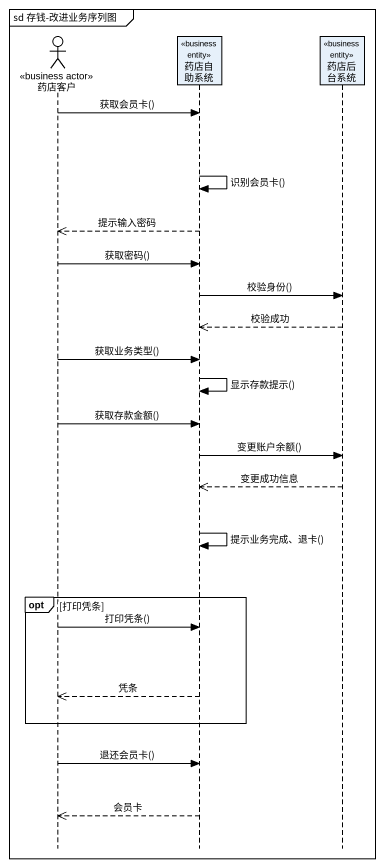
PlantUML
@startuml
mainframe sd 存钱-改进业务序列图
hide footbox
actor 药店客户 <<business actor>>
participant 药店自助系统 <<business entity>>
participant 药店后台系统 <<business entity>>

药店客户 -> 药店自助系统 : 获取会员卡()
药店自助系统 -> 药店自助系统 : 识别会员卡()
药店自助系统 -->> 药店客户 : 提示输入密码
药店客户 -> 药店自助系统 : 获取密码()
药店自助系统 -> 药店后台系统 : 校验身份()
药店后台系统 -->> 药店自助系统 : 校验成功
药店客户 -> 药店自助系统 : 获取业务类型()
药店自助系统 -> 药店自助系统 : 显示存款提示()
药店客户 -> 药店自助系统 : 获取存款金额()
药店自助系统 -> 药店后台系统 : 变更账户余额()
药店后台系统 -->> 药店自助系统 : 变更成功信息
药店自助系统 -> 药店自助系统 : 提示业务完成、退卡()
opt 打印凭条
  药店客户 -> 药店自助系统 : 打印凭条()
  药店自助系统 -->> 药店客户 : 凭条
end
药店客户 -> 药店自助系统 : 退还会员卡()
药店自助系统 -->> 药店客户 : 会员卡
@enduml
